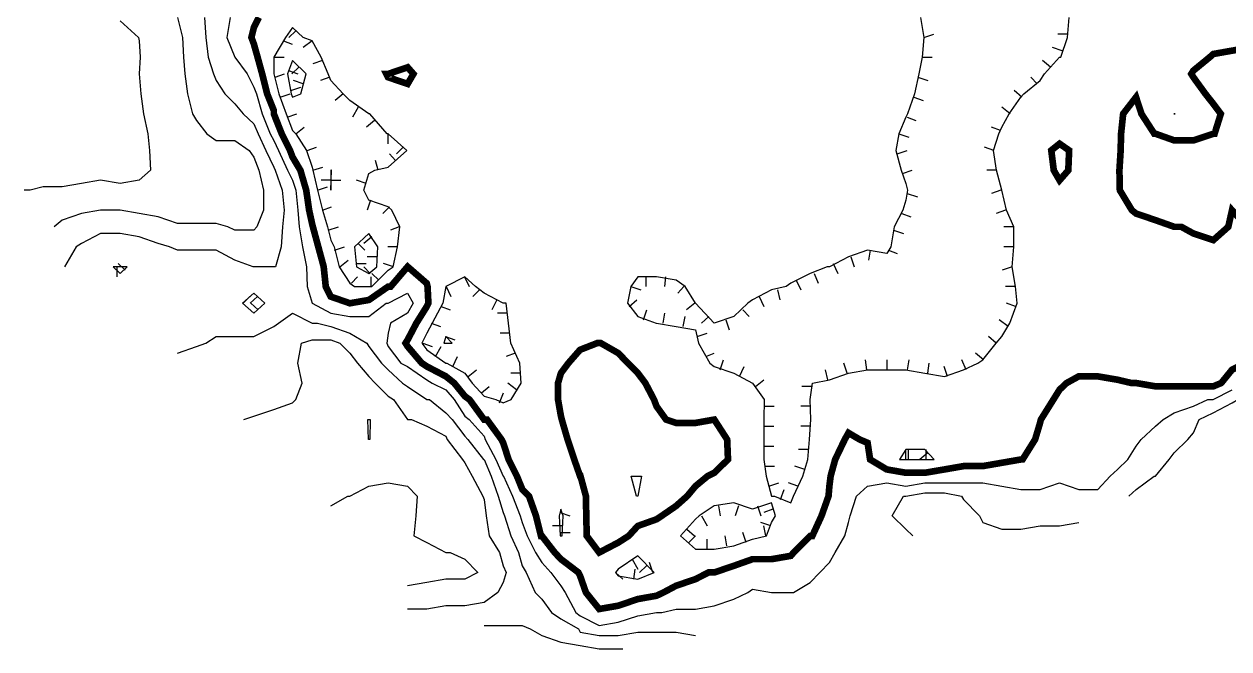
# Model space of a CAD drawing. Extents: x 628896 to 629898, y 4519176 to 4520140.
# Drawn here: x 628902.7 to 629083.9, y 4519222 to 4519316 of the extents above; entities that cross this region are included whole.
import ezdxf

# ---------------------------------------------------------------- set-up
doc = ezdxf.new("R2010")
doc.units = 0

msp = doc.modelspace()

# ---------------------------------------------------------------- linework, layer by layer
at = {"layer": 'GSLAYER', "linetype": 'CONTINUOUS', "flags": 128}
for points in [[(628925.75, 4519317), (628926.5, 4519314), (628926.6875, 4519311), (628926.875, 4519308.5), (628927.25, 4519305.5), (628928, 4519302.5), (628928.625, 4519301.5), (628930.1875, 4519299.5), (628931.5625, 4519298.5), (628934.375, 4519298.5), (628936.5625, 4519297), (628937.25, 4519296), (628938, 4519294), (628938.6875, 4519291), (628938.6875, 4519288), (628937.6875, 4519285.5), (628937.25, 4519285), (628934.375, 4519285), (628933.3125, 4519285.5), (628931.5625, 4519286), (628928.625, 4519286), (628925.75, 4519286), (628922.875, 4519287), (628920, 4519287.5), (628917.125, 4519288), (628914.1875, 4519288), (628911.3125, 4519287.5), (628908.4375, 4519286.5), (628907.1875, 4519285.5)], [(628929.8125, 4519317), (628930, 4519314), (628930.375, 4519311), (628931.1875, 4519308.5), (628931.5625, 4519307.5), (628932.875, 4519305.5), (628934.375, 4519304), (628935.625, 4519302.5), (628937.25, 4519301), (628937.875, 4519299.5), (628939.0625, 4519297), (628940.25, 4519294.5), (628940.4375, 4519294), (628941.5, 4519291), (628941.8125, 4519288), (628941.5625, 4519285.5), (628941.375, 4519282.5), (628940.5, 4519279.5), (628940.25, 4519279.5), (628937.25, 4519279.5), (628937.125, 4519279.5), (628934.375, 4519280.5), (628931.5625, 4519282), (628928.625, 4519282), (628925.75, 4519282), (628924.5625, 4519282.5), (628922.875, 4519283), (628920, 4519284), (628917.125, 4519284.5), (628914.1875, 4519284.5), (628911.3125, 4519283), (628910.5, 4519282.5), (628908.75, 4519279.5)], [(628933.6875, 4519317), (628933.1875, 4519314), (628934.375, 4519311), (628936.25, 4519308.5), (628937.25, 4519306.5), (628937.625, 4519305.5), (628938.5, 4519302.5), (628939.6875, 4519299.5), (628940.25, 4519298.5), (628940.9375, 4519297), (628942.3125, 4519294), (628943.0625, 4519292.5), (628943.5625, 4519291), (628943.875, 4519288), (628944.0625, 4519285.5), (628944.5625, 4519282.5), (628945.1875, 4519279.5), (628945.25, 4519276.5), (628946, 4519274), (628946, 4519274), (628948.8125, 4519272.5), (628951.6875, 4519272), (628954.5625, 4519272), (628957.125, 4519274), (628957.4375, 4519274), (628960.375, 4519275.5), (628961.1875, 4519274), (628960.375, 4519272.5), (628957.8125, 4519271), (628957.4375, 4519269.5), (628957.25, 4519268), (628957.4375, 4519267.5), (628959.375, 4519265), (628960.375, 4519264.5), (628963.25, 4519262.5), (628964.0625, 4519262), (628966.125, 4519261), (628967.375, 4519259.5), (628969, 4519257), (628969.625, 4519256.5), (628971.875, 4519254), (628972.0625, 4519253.5), (628973.625, 4519250.5), (628974.75, 4519248), (628974.8125, 4519248), (628976.125, 4519245), (628977.3125, 4519242), (628977.625, 4519241), (628978.375, 4519239), (628979.625, 4519236.5), (628980.5625, 4519235), (628981.9375, 4519233.5), (628983.4375, 4519231.5), (628984.0625, 4519230.5), (628985.6875, 4519227.5), (628986.3125, 4519227), (628989.1875, 4519225.5), (628992.0625, 4519226), (628995, 4519227), (628997.8125, 4519227.5), (628998.625, 4519227.5), (629000.75, 4519228), (629003.6875, 4519228), (629006.5, 4519228.5), (629009.4375, 4519229.5), (629011.5625, 4519230.5), (629012.25, 4519231), (629015.125, 4519230.5), (629015.875, 4519230.5), (629018, 4519230.5), (629018.4375, 4519230.5), (629020.9375, 4519232), (629022.375, 4519233.5), (629023.8125, 4519235), (629024.6875, 4519236.5), (629026.125, 4519239), (629026.6875, 4519241), (629026.9375, 4519242), (629027.875, 4519245), (629029.5625, 4519246.5), (629032.4375, 4519247), (629035.3125, 4519246.5), (629038.1875, 4519247), (629041.125, 4519247), (629044, 4519247), (629046.875, 4519247), (629049.75, 4519246.5), (629052.625, 4519246), (629055.5, 4519246), (629058.4375, 4519247), (629061.3125, 4519246), (629064.1875, 4519246), (629066.0625, 4519248), (629067.125, 4519249), (629068.6875, 4519250.5), (629069.9375, 4519252.5), (629070.6875, 4519253.5), (629072.875, 4519255.5), (629074, 4519256.5), (629075.6875, 4519257.5), (629078.5625, 4519258.5), (629080.75, 4519259.5), (629081.5625, 4519259.5), (629084.375, 4519261)], [(629037.5, 4519317), (629038, 4519314), (629037.75, 4519311), (629037.25, 4519308.5), (629036.625, 4519305.5), (629035.5625, 4519302.5), (629035.3125, 4519302), (629034.25, 4519299.5), (629033.8125, 4519297), (629034.625, 4519294), (629035.3125, 4519292), (629035.5625, 4519291), (629035.3125, 4519289.5), (629034.875, 4519288), (629033.5625, 4519285.5), (629033.0625, 4519282.5), (629032.4375, 4519281.5), (629029.5625, 4519282), (629026.6875, 4519281), (629023.8125, 4519279.5), (629023.5, 4519279.5), (629020.9375, 4519278.5), (629018, 4519277), (629017.3125, 4519276.5), (629015.125, 4519276), (629012.25, 4519274.5), (629011.5625, 4519274), (629009.4375, 4519272), (629006.5, 4519271), (629003.6875, 4519274), (629003.6875, 4519274), (629002.125, 4519276.5), (629000.75, 4519277.5), (628997.8125, 4519278), (628995, 4519278), (628993.9375, 4519276.5), (628993.4375, 4519274), (628995, 4519272), (628997.75, 4519271), (628997.8125, 4519271), (629000.75, 4519270.5), (629003.6875, 4519270), (629004.125, 4519268), (629005.8125, 4519265), (629006.5, 4519264.5), (629009.4375, 4519263.5), (629012.25, 4519262), (629014, 4519259.5), (629013.9375, 4519256.5), (629013.9375, 4519253.5), (629013.9375, 4519250.5), (629014.3125, 4519248), (629015.125, 4519245), (629015.5625, 4519245), (629018, 4519244), (629018.4375, 4519245)], [(629018.4375, 4519245), (629019.8125, 4519248), (629020.5625, 4519250.5), (629020.8125, 4519253.5), (629020.9375, 4519255), (629021, 4519256.5), (629020.9375, 4519259.5), (629021.25, 4519262), (629023.8125, 4519262.5), (629026.6875, 4519263.5), (629029.5625, 4519264), (629032.4375, 4519264), (629035.3125, 4519264), (629038.1875, 4519263.5), (629041.125, 4519263), (629044, 4519264), (629046.125, 4519265), (629046.875, 4519265.5), (629048.875, 4519268), (629049.75, 4519269), (629050.9375, 4519271), (629052.0625, 4519274), (629051.8125, 4519276.5), (629051.3125, 4519279.5), (629051.5625, 4519282.5), (629051.5625, 4519285.5), (629050.4375, 4519288), (629049.75, 4519291), (629049.75, 4519291), (629048.9375, 4519294), (629048.5, 4519297), (629049.3125, 4519299.5), (629049.75, 4519300.5), (629050.875, 4519302.5), (629052.625, 4519305), (629053.0625, 4519305.5), (629055.5, 4519307.5), (629056.1875, 4519308.5), (629058.4375, 4519311), (629058.625, 4519311), (629059.625, 4519314), (629059.875, 4519317)], [(628917.125, 4519316.5), (628919.875, 4519314), (628920, 4519313.5), (628920.125, 4519311), (628920, 4519308.5), (628920.25, 4519305.5), (628920.625, 4519302.5), (628921.3125, 4519299.5), (628921.5625, 4519297), (628921.6875, 4519294), (628920, 4519292.5), (628917.125, 4519292), (628914.1875, 4519292.5), (628911.3125, 4519292), (628908.4375, 4519291.5), (628905.5625, 4519291.5), (628903.625, 4519291), (628902.6875, 4519291)], [(628955, 4519276.5), (628957.4375, 4519279), (628958.1875, 4519279.5), (628958.875, 4519282.5), (628959.1875, 4519285.5), (628958, 4519288), (628957.4375, 4519288.5), (628954.5625, 4519289.5), (628953.8125, 4519291), (628954.5625, 4519293.5), (628955.4375, 4519294), (628957.4375, 4519294.5), (628960.25, 4519297), (628957.4375, 4519299.5), (628957.3125, 4519299.5), (628954.6875, 4519302.5), (628954.5625, 4519302.5), (628951.6875, 4519304.5), (628950.6875, 4519305.5), (628948.8125, 4519307.5), (628948.4375, 4519308.5), (628947.375, 4519311), (628946, 4519313.5), (628944.6875, 4519314), (628943.0625, 4519315.5), (628942, 4519314), (628940.25, 4519311), (628940.25, 4519308.5), (628941, 4519305.5), (628942.125, 4519302.5), (628943.0625, 4519300), (628943.5625, 4519299.5), (628945.1875, 4519297), (628946, 4519294.5), (628946.125, 4519294), (628946.8125, 4519291), (628947.5625, 4519288), (628948.3125, 4519285.5), (628948.8125, 4519283.5), (628949.3125, 4519282.5), (628950.0625, 4519279.5), (628951.6875, 4519277), (628952.375, 4519276.5), (628954.5625, 4519276.5), (628955, 4519276.5)], [(628943.5625, 4519315), (628942.5, 4519314)], [(628941.6875, 4519313.5), (628943, 4519313)], [(628946, 4519313.5), (628944.6875, 4519312.5)], [(629038, 4519314), (629039.5, 4519314.5)], [(629059.6875, 4519314.5), (629058.1875, 4519314.5)], [(629058.8125, 4519312), (629057.375, 4519312.5)], [(628940.25, 4519311), (628941.8125, 4519311)], [(628944.3125, 4519305.5), (628945.125, 4519308.5), (628943.0625, 4519310.5), (628942.3125, 4519308.5), (628942.875, 4519305.5), (628943.0625, 4519305), (628944.3125, 4519305.5)], [(628944, 4519309.5), (628942.9375, 4519308.5)], [(628947.5625, 4519310.5), (628946.125, 4519310)], [(629037.75, 4519311), (629039.25, 4519311)], [(629057.0625, 4519309.5), (629055.875, 4519310.5)], [(628940.4375, 4519308), (628941.875, 4519308.5)], [(628942.4375, 4519309), (628943.875, 4519308.5)], [(628944.6875, 4519307), (628943.1875, 4519307.5)], [(628948.6875, 4519308), (628947.25, 4519307.5)], [(629037.125, 4519308), (629038.625, 4519307.5)], [(629055.0625, 4519307), (629054.125, 4519308)], [(628942.8125, 4519306), (628944.3125, 4519306.5)], [(629052.75, 4519305), (629051.625, 4519306)], [(628941.1875, 4519305), (628942.6875, 4519305.5)], [(628950.6875, 4519305.5), (628949.5, 4519304.5)], [(629036.5, 4519305), (629037.9375, 4519304.5)], [(628942.25, 4519302), (628943.6875, 4519302.5)], [(628952.9375, 4519303.5), (628952.0625, 4519302)], [(629051, 4519302.5), (629049.75, 4519303.5)], [(629075.8125, 4519302.5), (629075.6875, 4519302.5), (629075.625, 4519302.5), (629075.6875, 4519302.5), (629075.8125, 4519302.5)], [(628943.5625, 4519299.5), (628944.8125, 4519300.5)], [(628955.375, 4519301.5), (628954.1875, 4519300.5)], [(629035.5, 4519302), (629036.8125, 4519301.5)], [(629049.5625, 4519300), (629048.1875, 4519300.5)], [(628957.375, 4519299.5), (628957.375, 4519298)], [(629034.25, 4519299.5), (629035.75, 4519299)], [(628945.25, 4519297), (628946.6875, 4519297.5)], [(628959.6875, 4519297.5), (628958.6875, 4519296.5)], [(629034, 4519296.5), (629035.5, 4519297)], [(629048.5625, 4519297), (629047.125, 4519297.5)], [(628955.9375, 4519294), (628955.5625, 4519295.5)], [(628958.5625, 4519295.5), (628957.625, 4519296.5)], [(628946.125, 4519294), (628947.625, 4519294.5)], [(628948.8125, 4519291), (628948.9375, 4519294), (628948.8125, 4519294), (628948.8125, 4519291)], [(629034.8125, 4519293.5), (629036.25, 4519294)], [(629048.9375, 4519294), (629047.5, 4519294)], [(628946.8125, 4519291), (628948.3125, 4519291.5)], [(628948.9375, 4519292.5), (628947.375, 4519292.5)], [(628948.8125, 4519292.5), (628950.3125, 4519292.5)], [(628954.125, 4519292), (628952.6875, 4519292.5)], [(628954.8125, 4519289.5), (628954.3125, 4519288)], [(629035.5, 4519290.5), (629037.0625, 4519290)], [(629049.625, 4519291), (629048.1875, 4519290.5)], [(628947.5625, 4519288), (628948.9375, 4519288.5)], [(628957.625, 4519288.5), (628956.625, 4519287.5)], [(629050.3125, 4519288), (629048.875, 4519287.5)], [(629034.6875, 4519287.5), (629036.0625, 4519287)], [(628948.4375, 4519285), (628950, 4519285.5)], [(628955.75, 4519279.5), (628955.875, 4519282.5), (628954.5625, 4519284.5), (628952.375, 4519282.5), (628952.6875, 4519279.5), (628954.5625, 4519278.5), (628955.75, 4519279.5)], [(628955, 4519284), (628953.8125, 4519283)], [(628959.125, 4519285.5), (628957.8125, 4519285)], [(629033.4375, 4519285), (629034.9375, 4519284.5)], [(629051.5625, 4519285.5), (629050.0625, 4519285.5)], [(628949.375, 4519282), (628950.875, 4519282.5)], [(628952.9375, 4519283), (628953.9375, 4519282)], [(628958.875, 4519282.5), (628957.375, 4519282.5)], [(629051.5625, 4519282.5), (629050.0625, 4519282.5)], [(628950.1875, 4519279.5), (628951.4375, 4519280.5)], [(628955.8125, 4519281), (628954.3125, 4519281)], [(629027.0625, 4519281), (629027.5625, 4519279.5)], [(629029.9375, 4519282), (629029.6875, 4519280.5)], [(629032.6875, 4519282), (629034, 4519281.5)], [(628918.1875, 4519279.5), (628917.125, 4519279.5), (628916.0625, 4519279.5), (628917.125, 4519278.5), (628918.1875, 4519279.5)], [(628916.625, 4519279.5), (628916.625, 4519278)], [(628917.875, 4519279), (628916.8125, 4519280)], [(628952.625, 4519280), (628954.125, 4519280)], [(628954.75, 4519278.5), (628953.8125, 4519279.5)], [(628956.0625, 4519277.5), (628955, 4519278.5)], [(628958.25, 4519279.5), (628956.75, 4519280)], [(629021.5, 4519278.5), (629022.125, 4519277)], [(629024.375, 4519280), (629025.0625, 4519278.5)], [(629051.3125, 4519279.5), (629049.8125, 4519279)], [(628951.9375, 4519277), (628952.8125, 4519278)], [(628954.875, 4519276.5), (628954.875, 4519278)], [(628975.9375, 4519259.5), (628977.4375, 4519262), (628977.25, 4519265), (628975.875, 4519268), (628975.5625, 4519271), (628975.1875, 4519274), (628974.75, 4519274), (628971.875, 4519275.5), (628970.5625, 4519276.5), (628969, 4519278), (628966.125, 4519276.5), (628965.6875, 4519274), (628964.0625, 4519271), (628963.25, 4519269.5), (628962.5, 4519268), (628963.25, 4519267), (628966.125, 4519265), (628966.25, 4519265), (628969, 4519263.5), (628970.0625, 4519262), (628971.875, 4519260), (628973.625, 4519259.5), (628974.75, 4519259), (628975.9375, 4519259.5)], [(628968.9375, 4519278), (628969.625, 4519276.5)], [(628996.1875, 4519278), (628996.1875, 4519276.5)], [(628999.1875, 4519278), (628999, 4519276.5)], [(629018.8125, 4519277.5), (629019.5, 4519276)], [(628938.875, 4519274), (628937.25, 4519275.5), (628935.5625, 4519274), (628937.25, 4519272.5), (628938.875, 4519274)], [(628935.625, 4519274), (628936.625, 4519275)], [(628937.8125, 4519275), (628936.6875, 4519274)], [(628966.1875, 4519276.5), (628966.875, 4519275)], [(628971.1875, 4519276), (628970.1875, 4519275)], [(628993.9375, 4519276.5), (628995.4375, 4519276)], [(629001.9375, 4519276.5), (629001, 4519275.5)], [(629013.25, 4519275), (629013.9375, 4519273.5)], [(629016, 4519276), (629016.375, 4519274.5)], [(629051.8125, 4519276.5), (629050.3125, 4519276.5)], [(628937.875, 4519273), (628936.8125, 4519274)], [(628965.4375, 4519273.5), (628966.75, 4519273)], [(628973.8125, 4519274.5), (628973.0625, 4519273)], [(628993.6875, 4519273.5), (628994.875, 4519274.5)], [(629003.5625, 4519274), (629002.3125, 4519273)], [(629051.8125, 4519273.5), (629050.4375, 4519274)], [(628925.75, 4519266.5), (628928.625, 4519267.5), (628930, 4519268), (628931.5625, 4519269), (628934.375, 4519269), (628937.25, 4519269), (628940.25, 4519270.5), (628940.9375, 4519271), (628943.0625, 4519272.5), (628946, 4519271), (628946.8125, 4519271), (628948.8125, 4519270.5), (628951.6875, 4519269.5), (628954.25, 4519268), (628954.5625, 4519267.5), (628956.4375, 4519265), (628957.4375, 4519264), (628959.625, 4519262), (628960.375, 4519261.5), (628963.25, 4519259.5), (628963.6875, 4519259.5), (628966.125, 4519257.5), (628967.0625, 4519256.5), (628969, 4519254), (628969.4375, 4519253.5), (628971.8125, 4519250.5), (628971.875, 4519250.5), (628972.9375, 4519248), (628974, 4519245), (628974.75, 4519242.5), (628974.9375, 4519242), (628975.875, 4519239), (628977.0625, 4519236.5), (628977.625, 4519234.5), (628978.1875, 4519233.5), (628979.5625, 4519230.5), (628980.5625, 4519229.5), (628982, 4519227.5), (628983.4375, 4519226.5), (628986.0625, 4519225), (628986.3125, 4519224.5), (628989.1875, 4519224), (628992.0625, 4519224), (628995, 4519224.5), (628997.8125, 4519224.5), (629000.75, 4519224.5), (629003.6875, 4519224)], [(628975.375, 4519272.5), (628973.875, 4519272.5)], [(628995.875, 4519271.5), (628996.375, 4519273)], [(628998.8125, 4519271), (628999.0625, 4519272.5)], [(629001.8125, 4519270.5), (629002.125, 4519272)], [(629005.6875, 4519272), (629004.5625, 4519271)], [(629008.25, 4519271.5), (629008.75, 4519270)], [(629010.8125, 4519273), (629011.75, 4519272)], [(629050.6875, 4519270.5), (629049.375, 4519271.5)], [(628963.9375, 4519271), (628965.3125, 4519270.5)], [(628975.75, 4519269.5), (628974.3125, 4519269.5)], [(629003.9375, 4519269), (629005.4375, 4519269.5)], [(628935.75, 4519256.5), (628937.25, 4519257), (628940.25, 4519258), (628943.0625, 4519259), (628943.5625, 4519259.5), (628944.5, 4519262), (628943.875, 4519265), (628944.4375, 4519268), (628946, 4519268.5), (628948.8125, 4519268.5), (628950.1875, 4519268), (628951.6875, 4519266.5), (628952.8125, 4519265), (628954.5625, 4519263), (628955.5, 4519262), (628957.4375, 4519260), (628958.25, 4519259.5), (628960.375, 4519256.5), (628960.9375, 4519256.5), (628963.25, 4519255.5), (628966.125, 4519254), (628966.3125, 4519253.5), (628968.625, 4519250.5), (628969, 4519250), (628970.0625, 4519248), (628971.6875, 4519245), (628971.875, 4519244.5), (628972.1875, 4519242), (628972.625, 4519239), (628974.1875, 4519236.5), (628974.75, 4519234.5), (628975.1875, 4519233.5), (628974.75, 4519232), (628973.9375, 4519230.5), (628971.875, 4519229), (628969, 4519228.5), (628966.125, 4519228.5), (628963.25, 4519228), (628960.375, 4519228)], [(628962.6875, 4519268), (628964.0625, 4519267.5)], [(628967.0625, 4519268), (628966.125, 4519269), (628965.8125, 4519268), (628966.125, 4519268), (628967.0625, 4519268)], [(628966.0625, 4519269), (628967.5, 4519268.5)], [(629048.875, 4519268), (629047.75, 4519269)], [(628964.5625, 4519266), (628965.4375, 4519267.5)], [(628967.1875, 4519264.5), (628967.875, 4519266)], [(628976.5625, 4519266.5), (628975.1875, 4519266)], [(629005.25, 4519266), (629006.5, 4519266.5)], [(629047, 4519265.5), (629045.8125, 4519266.5)], [(628969.5, 4519263), (628970.75, 4519264)], [(629007.375, 4519264), (629007.875, 4519265.5)], [(629010.3125, 4519263), (629011, 4519264.5)], [(629023.5625, 4519262.5), (629023.25, 4519264)], [(629026.5, 4519263.5), (629026, 4519265)], [(629029.4375, 4519264), (629029.25, 4519265.5)], [(629032.5, 4519264), (629032.5, 4519265.5)], [(629035.5625, 4519264), (629035.8125, 4519265.5)], [(629038.625, 4519263.5), (629038.8125, 4519265)], [(629041.5625, 4519263), (629041.0625, 4519264.5)], [(629044.375, 4519264), (629043.75, 4519265.5)], [(628977.3125, 4519263.5), (628975.875, 4519263.5)], [(629012.6875, 4519261.5), (629013.9375, 4519262.5)], [(628971.5, 4519260.5), (628972.625, 4519261.5)], [(628974.1875, 4519259), (628974.8125, 4519260.5)], [(628976.75, 4519261), (628975.4375, 4519262)], [(629021.25, 4519261.5), (629019.6875, 4519261.5)], [(629068.875, 4519245), (629069.9375, 4519246), (629072.6875, 4519248), (629072.875, 4519248), (629074.9375, 4519250.5), (629075.6875, 4519251.5), (629077.75, 4519253.5), (629078.5625, 4519254.5), (629079.4375, 4519256.5), (629081.5625, 4519257.5), (629084.375, 4519259), (629085.25, 4519259.5), (629087.3125, 4519260.5), (629090.125, 4519261), (629093, 4519261.5), (629095.625, 4519259.5), (629095.875, 4519259), (629097.375, 4519256.5), (629097.9375, 4519253.5), (629097.5625, 4519250.5)], [(629014, 4519258.5), (629015.5, 4519258.5)], [(629020.9375, 4519258.5), (629019.5, 4519258.5)], [(628954.5, 4519253.5), (628954.375, 4519256.5), (628954.5625, 4519256.5), (628954.75, 4519256.5), (628954.6875, 4519253.5), (628954.5625, 4519253.5), (628954.5, 4519253.5)], [(629013.9375, 4519255.5), (629015.4375, 4519255.5)], [(629020.9375, 4519255.5), (629019.5, 4519255.5)], [(629013.9375, 4519252.5), (629015.4375, 4519252.5)], [(629020.6875, 4519252), (629019.1875, 4519252)], [(629039.5625, 4519250.5), (629038.1875, 4519252), (629035.3125, 4519252), (629034.375, 4519250.5), (629035.3125, 4519250.5), (629038.1875, 4519250.5), (629039.5625, 4519250.5)], [(629035.3125, 4519250.5), (629035.3125, 4519252)], [(629035.6875, 4519252), (629035.6875, 4519250.5)], [(629038.625, 4519251.5), (629037.4375, 4519250.5)], [(629038.375, 4519250.5), (629038.375, 4519252)], [(629014.125, 4519249.5), (629015.5625, 4519249.5)], [(629020.125, 4519249), (629018.625, 4519249.5)], [(628994.8125, 4519245), (628994, 4519248), (628995, 4519248), (628995.5625, 4519248), (628995, 4519245), (628995, 4519245), (628994.8125, 4519245)], [(628948.8125, 4519243.5), (628951.375, 4519245), (628951.6875, 4519245), (628954.5625, 4519246.5), (628957.4375, 4519247), (628960.375, 4519246.5), (628961.8125, 4519245), (628961.625, 4519242), (628961.3125, 4519239), (628963.25, 4519238), (628966.125, 4519236.5), (628966.75, 4519236.5), (628969, 4519235.5), (628970.9375, 4519233.5), (628969, 4519232.5), (628966.125, 4519232.5), (628963.25, 4519232), (628960.375, 4519231.5)], [(629014.6875, 4519246.5), (629016.1875, 4519247)], [(629016.4375, 4519244.5), (629017, 4519246)], [(629019.0625, 4519246.5), (629017.6875, 4519247)], [(629036.375, 4519239), (629035.3125, 4519240), (629033.25, 4519242), (629034.9375, 4519245), (629035.3125, 4519245), (629038.1875, 4519245.5), (629041.125, 4519245.5), (629043.6875, 4519245), (629044, 4519244.5), (629046.375, 4519242), (629046.875, 4519241), (629049.75, 4519240), (629052.625, 4519240), (629055.5, 4519240.5), (629058.4375, 4519240.5), (629061.3125, 4519241)], [(628983.625, 4519239), (628983.75, 4519242), (628983.4375, 4519243), (628983.1875, 4519242), (628983.3125, 4519239), (628983.4375, 4519239), (628983.625, 4519239)], [(628983.3125, 4519242.5), (628984.75, 4519242)], [(629014.375, 4519239), (629015.125, 4519241), (629015.6875, 4519242), (629015.125, 4519244), (629012.25, 4519243), (629009.4375, 4519244), (629006.5, 4519243.5), (629004.25, 4519242), (629003.6875, 4519241.5), (629001.4375, 4519239), (629003.6875, 4519237), (629006.5, 4519237), (629009.4375, 4519237.5), (629012.25, 4519238.5), (629014.375, 4519239)], [(629007.125, 4519243.5), (629007.375, 4519242)], [(629010.125, 4519243.5), (629009.625, 4519242)], [(629013, 4519243.5), (629013.5, 4519242)], [(629015.3125, 4519243), (629013.9375, 4519242.5)], [(628983.6875, 4519240.5), (628982.1875, 4519240.5)], [(629004.5625, 4519242), (629005.4375, 4519240.5)], [(629015, 4519240.5), (629013.5, 4519241)], [(629014.25, 4519239), (629013.9375, 4519240.5)], [(628983.3125, 4519239.5), (628984.8125, 4519239.5)], [(629002.375, 4519240), (629003.5, 4519239)], [(629002.6875, 4519238), (629003.6875, 4519239)], [(629008.375, 4519237.5), (629008.125, 4519239)], [(629011.3125, 4519238), (629010.8125, 4519239.5)], [(629005.4375, 4519237), (629005.4375, 4519238.5)], [(628997.4375, 4519233.5), (628995, 4519236), (628992.0625, 4519234), (628991.625, 4519233.5), (628992.0625, 4519233), (628995, 4519232.5), (628997.4375, 4519233.5)], [(628994.125, 4519235.5), (628995, 4519234)], [(628997.25, 4519233.5), (628996.75, 4519235)], [(628991.625, 4519233.5), (628992.75, 4519232.5)], [(628994.375, 4519232.5), (628994.625, 4519234)], [(628996.3125, 4519234.5), (628995.25, 4519233.5)], [(628971.875, 4519225.5), (628974.75, 4519225.5), (628977.625, 4519225.5), (628978.8125, 4519225), (628980.5625, 4519224), (628983.4375, 4519223), (628986.3125, 4519222.5), (628989.1875, 4519222), (628992.0625, 4519222), (628992.75, 4519222)]]:
    msp.add_lwpolyline(points, dxfattribs=at)
at = {"layer": 'GSLAYER', "linetype": 'CONTINUOUS', "const_width": 1, "flags": 128}
for points in [[(628938, 4519317), (628937.25, 4519315.5), (628936.875, 4519314), (628937.25, 4519313), (628937.8125, 4519311), (628938.5, 4519308.5), (628939.25, 4519305.5), (628940.25, 4519303), (628940.25, 4519302.5), (628941.4375, 4519299.5), (628942.6875, 4519297), (628943.0625, 4519296), (628944.25, 4519294), (628945.125, 4519291), (628945.5625, 4519288), (628946, 4519286), (628946.125, 4519285.5), (628946.9375, 4519282.5), (628947.75, 4519279.5), (628948.0625, 4519276.5), (628948.8125, 4519275), (628951.6875, 4519274), (628954.5625, 4519274.5), (628957.4375, 4519276.5), (628957.8125, 4519276.5), (628960.375, 4519279.5), (628963.25, 4519277), (628963.375, 4519276.5), (628963.5, 4519274), (628963.25, 4519273.5), (628961.6875, 4519271), (628960.375, 4519268.5), (628960.0625, 4519268), (628960.375, 4519267.5), (628962.5, 4519265), (628963.25, 4519264.5), (628966.125, 4519263), (628967.375, 4519262), (628969, 4519260), (628969.6875, 4519259.5), (628971.875, 4519256.5), (628972.3125, 4519256.5), (628974.5, 4519253.5), (628974.75, 4519253), (628975.5625, 4519250.5), (628976.8125, 4519248), (628977.625, 4519246), (628978.625, 4519245), (628979.6875, 4519242), (628980.4375, 4519239), (628980.5625, 4519239), (628982.5, 4519236.5), (628983.4375, 4519235.5), (628986.0625, 4519233.5), (628986.3125, 4519233), (628987.1875, 4519230.5), (628989.1875, 4519228), (628992.0625, 4519228.5), (628995, 4519229.5), (628997.8125, 4519230), (628998.875, 4519230.5), (629000.75, 4519231.5), (629003.6875, 4519232.5), (629005.625, 4519233.5), (629006.5, 4519233.5), (629009.4375, 4519234.5), (629012.25, 4519235.5), (629015.125, 4519235.5), (629018, 4519236), (629018.4375, 4519236.5), (629020.9375, 4519239), (629021.25, 4519239), (629022.625, 4519242), (629023.6875, 4519245), (629023.8125, 4519246.5), (629024, 4519248), (629024.6875, 4519250.5), (629026.125, 4519253.5), (629026.6875, 4519254.5), (629028.375, 4519253.5), (629029.5625, 4519253), (629029.9375, 4519250.5), (629032.4375, 4519249), (629035.3125, 4519248.5), (629038.1875, 4519248.5), (629041.125, 4519249), (629044, 4519249.5), (629046.875, 4519249.5), (629049.75, 4519250), (629052.625, 4519250.5), (629052.875, 4519250.5), (629054.75, 4519253.5), (629055.5, 4519256), (629055.625, 4519256.5), (629057.5, 4519259.5), (629058.4375, 4519261), (629059.5, 4519262), (629061.3125, 4519263), (629064.1875, 4519263), (629067.125, 4519262.5), (629069.25, 4519262), (629069.9375, 4519262), (629072.875, 4519261.5), (629075.6875, 4519261.5), (629078.5625, 4519261.5), (629081.5625, 4519261.5), (629082.75, 4519262), (629084.375, 4519264), (629086.3125, 4519265)], [(629086.625, 4519285.5), (629084.375, 4519288), (629083.8125, 4519285.5), (629081.5625, 4519283.5), (629078.5625, 4519284.5), (629076.75, 4519285.5), (629075.6875, 4519285.5), (629072.875, 4519286.5), (629069.9375, 4519287.5), (629069.3125, 4519288), (629067.5, 4519291), (629067.4375, 4519294), (629067.625, 4519297), (629067.6875, 4519299.5), (629068, 4519302.5), (629069.9375, 4519305), (629070.75, 4519302.5), (629072.6875, 4519299.5), (629072.875, 4519299.5), (629075.6875, 4519298.5), (629078.5625, 4519298.5), (629081.5625, 4519299.5), (629081.75, 4519299.5), (629082.6875, 4519302.5), (629081.5625, 4519304), (629080.375, 4519305.5), (629078.5625, 4519308), (629078.25, 4519308.5), (629078.5625, 4519309), (629081, 4519311), (629081.5625, 4519311.5), (629084.375, 4519312), (629087.3125, 4519312.5)], [(628957.1875, 4519308.5), (628957.4375, 4519308.5), (628960.375, 4519309.5), (628961.25, 4519308.5), (628960.375, 4519307), (628957.4375, 4519308), (628957.1875, 4519308.5)], [(629057.5625, 4519294), (629057.1875, 4519297), (629058.4375, 4519298), (629059.875, 4519297), (629059.75, 4519294), (629058.4375, 4519292.5), (629057.5625, 4519294)], [(628987.3125, 4519239), (628987.25, 4519242), (628987.1875, 4519245), (628986.375, 4519248), (628986.3125, 4519248), (628985.4375, 4519250.5), (628984.4375, 4519253.5), (628983.5625, 4519256.5), (628983.4375, 4519257), (628983, 4519259.5), (628983, 4519262), (628983.4375, 4519263.5), (628984.5625, 4519265), (628986.3125, 4519267), (628988.875, 4519268), (628989.1875, 4519268), (628989.4375, 4519268), (628992.0625, 4519266.5), (628993.5, 4519265), (628995, 4519263.5), (628996.125, 4519262), (628997.4375, 4519259.5), (628997.8125, 4519258.5), (628999.25, 4519256.5), (629000.75, 4519256), (629003.6875, 4519256), (629006.5, 4519256.5), (629008.4375, 4519253.5), (629008.5625, 4519250.5), (629006.5, 4519248.5), (629005.5, 4519248), (629003.6875, 4519246.5), (629002.4375, 4519245), (629000.75, 4519243.5), (628998.5625, 4519242), (628997.8125, 4519241.5), (628995, 4519240.5), (628993.625, 4519239), (628992.0625, 4519238), (628989.1875, 4519236.5), (628987.3125, 4519239)]]:
    msp.add_lwpolyline(points, dxfattribs=at)

doc.saveas('drawing.dxf')
